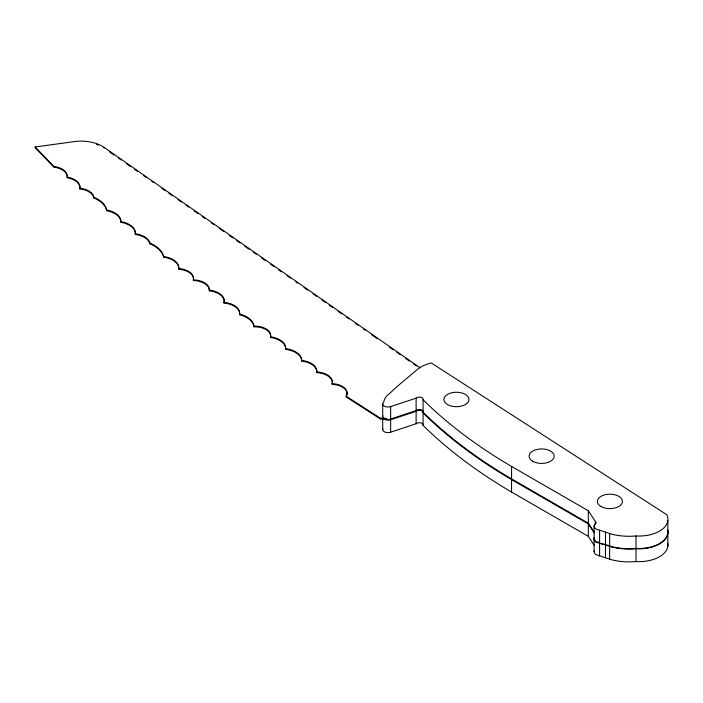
<?xml version="1.0" encoding="UTF-8"?>
<svg xmlns="http://www.w3.org/2000/svg" width="703" height="703" viewBox="0 0 703 703"><rect width="100%" height="100%" fill="white"/><g stroke="black" fill="none" stroke-linecap="round" stroke-linejoin="round"><path stroke-width="1.05" d="M603.411 544.579L603.649 544.078L611.795 546.644A43.481 25.106 0 0 0 636.022 548.393A28.92 16.696 0 0 0 667.771 530.062M390.64 406.606L416.123 398.144A3.814 2.197 0 0 1 420.772 397.274A3.814 2.197 0 0 1 423.083 399.761A582.277 336.175 0 0 0 511.573 466.449L588.341 510.773L596.337 522.944A7.654 4.42 0 0 0 596.126 529.069L611.795 534.21A43.481 25.106 0 0 0 636.022 535.958A28.92 16.696 0 0 0 666.795 514.71L431.255 362.959A33.34 19.253 0 0 0 418.136 368.829L398.126 385.639A320.173 184.845 0 0 0 389.972 393.197A26.89 15.528 0 0 0 383.75 402.142A5.29 3.058 0 0 0 384.049 405.991A5.29 3.058 0 0 0 390.64 406.606L390.64 419.05A5.29 3.058 0 0 1 384.945 418.891A5.29 3.058 0 0 1 382.801 415.842M390.64 419.05L416.123 410.587A3.814 2.197 0 0 1 420.772 409.708A3.814 2.197 0 0 1 423.083 412.195A582.277 336.175 0 0 0 511.573 478.892L588.341 523.208L594.149 532.057M383.355 418.584L384.049 419.146A5.29 3.058 0 0 0 390.64 419.77L416.123 411.308A3.814 2.197 0 0 1 420.772 410.429A3.814 2.197 0 0 1 423.083 412.916A582.277 336.175 0 0 0 511.573 479.613L588.341 523.928L594.149 532.777M382.801 428.997A5.29 3.058 0 0 0 384.945 432.046A5.29 3.058 0 0 0 390.64 432.204L416.123 423.742A3.814 2.197 0 0 1 420.772 422.872A3.814 2.197 0 0 1 423.083 425.359A582.277 336.175 0 0 0 511.573 492.047L588.341 536.363L594.149 545.22M346.781 395.534A16.301 9.411 0 0 0 332.185 384.348A17.645 10.185 0 0 0 316.798 372.625A19.218 11.099 0 0 0 301.719 361.078A20.905 12.065 0 0 0 285.699 349.347A20.457 11.81 0 0 0 270.497 337.449A16.02 9.253 0 0 0 254.011 326.842A25.053 14.464 0 0 0 239.591 314.698A18.902 10.914 0 0 0 223.993 303.055A18.656 10.773 0 0 0 209.345 290.822A17.074 9.86 0 0 0 193.36 280.532A17.382 10.035 0 0 0 178.782 269.214A20.22 11.67 0 0 0 163.676 257.193A34.359 19.833 0 0 0 149.959 243.818A19.842 11.459 0 0 0 135.336 234.415A20.633 11.916 0 0 0 120.934 222.297A20.826 12.021 0 0 0 106.68 210.724A31.24 18.032 0 0 0 93.886 197.991A17.276 9.974 0 0 0 79.887 188.984A18.392 10.624 0 0 0 67.233 177.771A17.707 10.22 0 0 0 53.832 167.086L35.15 147.683L35.15 146.962L76.53 141.312A30.115 17.382 0 0 1 104.088 147.375L420.148 367.845M383.891 419.014L386.659 418.716M599.589 542.734L596.126 541.503A7.654 4.42 0 0 1 594.272 537.584M602.533 544.069L596.126 542.224A7.654 4.42 0 0 1 594.272 538.305M667.771 543.217A28.92 16.696 0 0 1 636.022 561.556A43.481 25.106 0 0 1 611.795 559.808L596.126 554.658A7.654 4.42 0 0 1 594.272 550.739M35.15 146.962L53.832 166.365A17.707 10.22 0 0 1 67.233 177.051A18.392 10.624 0 0 1 79.887 188.263A17.276 9.974 0 0 1 93.886 197.271A31.24 18.032 0 0 1 106.68 210.004A20.826 12.021 0 0 1 120.934 221.577A20.633 11.916 0 0 1 135.336 233.695A19.842 11.459 0 0 1 149.959 243.097A34.359 19.833 0 0 1 163.676 256.472A20.22 11.67 0 0 1 178.782 268.493A17.382 10.035 0 0 1 193.36 279.812A17.074 9.86 0 0 1 209.345 290.102A18.656 10.773 0 0 1 223.993 302.334A18.902 10.914 0 0 1 239.591 313.977A25.053 14.464 0 0 1 254.011 326.122A16.02 9.253 0 0 1 270.497 336.728A20.457 11.81 0 0 1 285.699 348.626A20.905 12.065 0 0 1 301.719 360.358A19.218 11.099 0 0 1 316.798 371.905A17.645 10.185 0 0 1 332.185 383.627A16.301 9.411 0 0 1 346.122 396.193L380.253 418.162A10.027 5.791 0 0 0 385.306 418.153M386.272 418.689A10.027 5.791 0 0 1 380.253 418.883L346.122 396.914L346.122 396.193M109.492 151.866L113.991 155.003M118.499 158.149L121.197 160.029M126.602 163.799L130.204 166.312M134.704 169.449L137.41 171.339M143.711 175.732L146.409 177.613M151.813 181.383L153.614 182.639M161.716 188.299L165.319 190.803M168.922 193.316L172.525 195.829M177.929 199.599L181.532 202.113M186.031 205.258L188.738 207.139M194.133 210.909L197.736 213.422M202.244 216.559L204.942 218.448M211.243 222.842L213.949 224.723M219.345 228.493L223.853 231.639M229.257 235.408L232.86 237.922M236.454 240.426L240.057 242.939M244.565 246.085L249.064 249.222M253.563 252.368L256.27 254.249M261.674 258.019L265.268 260.532M270.673 264.302L274.275 266.815M278.783 269.952L281.481 271.833M286.886 275.602L290.488 278.116M295.884 281.885L297.685 283.142M303.995 287.536L307.598 290.049M312.993 293.819L316.596 296.332M322 300.102L325.603 302.615M329.206 305.128L332.809 307.642M338.213 311.411L341.807 313.925M346.315 317.062L349.013 318.942M355.314 323.345L358.02 325.225M363.425 328.995L365.226 330.252M371.527 334.654L376.931 338.415M389.532 347.212L393.135 349.725M396.738 352.238L400.341 354.751M405.745 358.521L409.348 361.034M413.847 364.172L416.545 366.061M667.85 520.589L667.85 546.187M636.022 535.958L636.022 561.556M609.65 533.621L609.65 559.219M605.476 532.241L605.476 557.839M599.589 530.299L599.589 543.094L611.795 547.004A43.481 25.106 0 0 0 636.022 548.753A28.92 16.696 0 0 0 667.771 530.422M599.589 543.454L599.589 555.888M595.318 521.398L595.318 524.5M594.105 525.985L594.105 538.419M594.105 539.139L594.105 551.583M588.341 510.773L588.341 523.208M588.341 523.928L588.341 536.363M511.573 466.449L511.573 478.892M511.573 479.613L511.573 492.047M423.083 399.761L423.083 412.195M423.083 412.916L423.083 425.359M416.123 398.144L416.123 410.587M416.123 411.308L416.123 423.742M390.64 419.77L390.64 432.204M382.713 404.093L382.713 416.536M382.713 418.294L382.713 429.691M380.253 418.162L380.253 418.883M332.185 383.627L332.185 384.348M316.798 371.905L316.798 372.625M301.719 360.358L301.719 361.078M285.699 348.626L285.699 349.347M270.497 336.728L270.497 337.449M254.011 326.122L254.011 326.842M239.591 313.977L239.591 314.698M223.993 302.334L223.993 303.055M209.345 290.102L209.345 290.822M193.36 279.812L193.36 280.532M178.782 268.493L178.782 269.214M163.676 256.472L163.676 257.193M149.959 243.097L149.959 243.818M135.336 233.695L135.336 234.415M120.934 221.577L120.934 222.297M106.68 210.004L106.68 210.724M104.088 147.375L104.088 148.096M93.886 197.271L93.886 197.991M79.887 188.263L79.887 188.984M67.233 177.051L67.233 177.771M53.832 166.365L53.832 167.086M96.302 144.273A30.115 17.382 0 0 1 98.455 145.082M447.591 404.594A12.513 7.223 0 0 0 468.532 401.351A12.513 7.223 0 0 0 453.207 392.502A12.513 7.223 0 0 0 447.591 404.594M532.795 461.273A12.513 7.223 0 0 0 553.736 458.031A12.513 7.223 0 0 0 538.41 449.182A12.513 7.223 0 0 0 532.795 461.273M601.039 506.52A12.513 7.223 0 0 0 621.979 503.278A12.513 7.223 0 0 0 606.645 494.429A12.513 7.223 0 0 0 601.039 506.52"/></g></svg>
